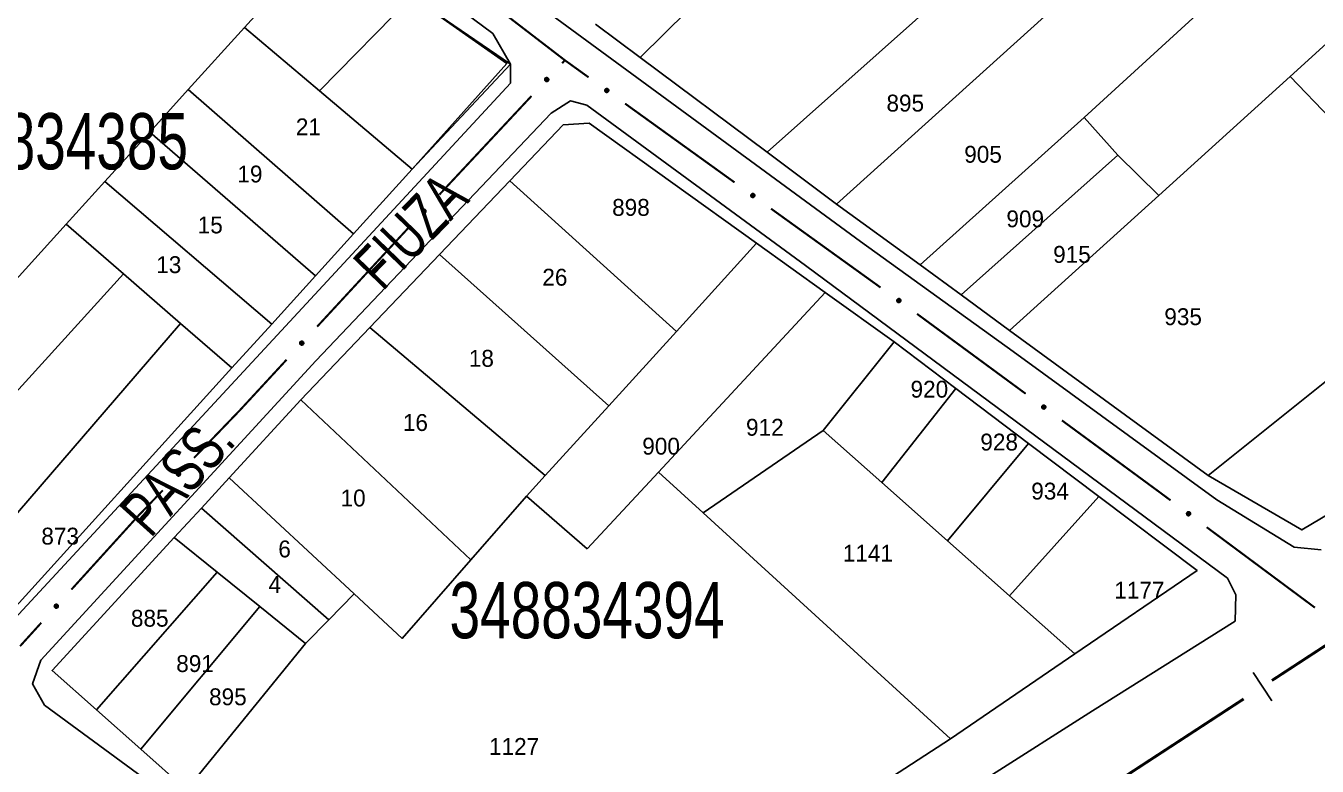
# Model space of a CAD drawing. Extents: x 199577 to 200882, y 4838726 to 4840156.
# Drawn here: x 200475.3 to 200590.2, y 4838995.8 to 4839061.6 of the extents above; entities that cross this region are included whole.
import ezdxf
from ezdxf.enums import TextEntityAlignment as Align

# ---------------------------------------------------------------- set-up
doc = ezdxf.new("R2010")
doc.units = 0
doc.header["$LTSCALE"] = 1.5
doc.header["$MEASUREMENT"] = 0
for name, color, linetype in [('CD_MALHA_LOTES', 7, 'CONTINUOUS'), ('CD_TXT_QUADRA', 2, 'CONTINUOUS'), ('LM-LIM-SETORES-BAIRROS', 250, 'CONTINUOUS'), ('RU-QUADRA', 210, 'CONTINUOUS'), ('SV-EIXO-RUA-PAV', 20, 'CONTINUOUS'), ('SV-RUA-PAVIM', 7, 'CONTINUOUS'), ('SV-TXT-RUA-PAV', 7, 'CONTINUOUS'), ('Th_NmrPorta', 1, 'CONTINUOUS')]:
    doc.layers.add(name, color=color, linetype=linetype)
doc.styles.add('ARIAL', font='ARIAL.SHX')

msp = doc.modelspace()

# ---------------------------------------------------------------- linework, layer by layer
at = {"layer": 'CD_MALHA_LOTES', "linetype": 'Continuous', "flags": 128}
for points in [[(200587.77, 4839057.11), (200621.64, 4839087.9)], [(200541.22, 4839050.38), (200574.1, 4839079.62)], [(200547.41, 4839045.77), (200579.26, 4839074.49)], [(200637.34, 4839071.65), (200651.6, 4839057.25), (200638.03, 4839045.95), (200588.79, 4839016.79), (200580.45, 4839021.62)], [(200529.93, 4839058.79), (200542.59, 4839071.3)], [(200494.73, 4839061.47), (200502.01, 4839069.49)], [(200569.44, 4839053.47), (200587.36, 4839069.88)], [(200501.41, 4839055.84), (200509.61, 4839064.23)], [(200509.61, 4839064.23), (200518.08, 4839058.25), (200509.65, 4839048.87)], [(200489.72, 4839055.94), (200494.73, 4839061.47)], [(200501.41, 4839055.84), (200494.73, 4839061.47)], [(200529.93, 4839058.79), (200525.96, 4839061.75)], [(200541.22, 4839050.38), (200529.93, 4839058.79)], [(200587.77, 4839057.11), (200576.07, 4839046.52)], [(200594.93, 4839049.65), (200587.77, 4839057.11)], [(200486.29, 4839052.17), (200489.72, 4839055.94)], [(200504.42, 4839043.11), (200489.72, 4839055.94)], [(200509.65, 4839048.87), (200501.41, 4839055.84)], [(200554.83, 4839040.35), (200569.44, 4839053.47)], [(200572.43, 4839050.11), (200569.44, 4839053.47)], [(200482.29, 4839047.76), (200486.29, 4839052.17)], [(200501.03, 4839039.37), (200486.29, 4839052.17)], [(200518.33, 4839047.82), (200523.09, 4839052.8), (200525.4, 4839052.95), (200540.29, 4839042.28)], [(200547.41, 4839045.77), (200541.22, 4839050.38)], [(200558.48, 4839037.68), (200572.43, 4839050.11)], [(200576.07, 4839046.52), (200572.43, 4839050.11)], [(200509.65, 4839048.87), (200504.42, 4839043.11)], [(200478.86, 4839043.98), (200482.29, 4839047.76)], [(200497.15, 4839035.09), (200482.29, 4839047.76)], [(200512.08, 4839041.28), (200518.33, 4839047.82)], [(200533.15, 4839034.44), (200518.33, 4839047.82)], [(200562.8, 4839034.52), (200576.07, 4839046.52)], [(200554.83, 4839040.35), (200547.41, 4839045.77)], [(200457.08, 4839019.93), (200478.86, 4839043.98)], [(200483.96, 4839039.56), (200478.86, 4839043.98)], [(200504.42, 4839043.11), (200501.03, 4839039.37)], [(200533.15, 4839034.44), (200540.29, 4839042.28)], [(200540.29, 4839042.28), (200546.39, 4839037.91)], [(200505.88, 4839034.79), (200512.08, 4839041.28)], [(200527.13, 4839027.82), (200512.08, 4839041.28)], [(200462.72, 4839016.22), (200483.96, 4839039.56)], [(200489.04, 4839035.15), (200483.96, 4839039.56)], [(200501.03, 4839039.37), (200497.15, 4839035.09)], [(200558.48, 4839037.68), (200554.83, 4839040.35)], [(200580.45, 4839021.62), (200603.46, 4839040.01)], [(200531.55, 4839021.94), (200546.39, 4839037.91)], [(200546.39, 4839037.91), (200552.53, 4839033.51)], [(200562.8, 4839034.52), (200558.48, 4839037.68)], [(200468.82, 4839011.69), (200489.04, 4839035.15)], [(200493.61, 4839031.19), (200489.04, 4839035.15)], [(200497.15, 4839035.09), (200493.61, 4839031.19)], [(200499.74, 4839028.36), (200505.88, 4839034.79)], [(200521.49, 4839021.63), (200505.88, 4839034.79)], [(200527.13, 4839027.82), (200533.15, 4839034.44)], [(200546.2, 4839025.64), (200552.53, 4839033.51)], [(200552.53, 4839033.51), (200558, 4839029.38)], [(200580.45, 4839021.62), (200562.8, 4839034.52)], [(200493.61, 4839031.19), (200472.96, 4839008.43)], [(200551.44, 4839021), (200558, 4839029.38)], [(200558, 4839029.38), (200564.48, 4839024.49)], [(200493.36, 4839021.42), (200499.74, 4839028.36)], [(200514.86, 4839014.13), (200499.74, 4839028.36)], [(200521.49, 4839021.63), (200527.13, 4839027.82)], [(200535.52, 4839018.31), (200546.2, 4839025.64)], [(200551.44, 4839021), (200546.2, 4839025.64)], [(200557.27, 4839015.83), (200564.48, 4839024.49)], [(200564.48, 4839024.49), (200570.75, 4839019.77)], [(200490.89, 4839018.73), (200493.36, 4839021.42)], [(200504.49, 4839011.1), (200493.36, 4839021.42)], [(200519.81, 4839019.78), (200521.49, 4839021.63)], [(200531.55, 4839021.94), (200525.2, 4839015.11)], [(200535.52, 4839018.31), (200531.55, 4839021.94)], [(200557.27, 4839015.83), (200551.44, 4839021)], [(200519.81, 4839019.78), (200514.86, 4839014.13)], [(200525.2, 4839015.11), (200519.81, 4839019.78)], [(200562.8, 4839010.93), (200570.75, 4839019.77)], [(200570.75, 4839019.77), (200579.47, 4839013.19), (200568.61, 4839005.78)], [(200488.48, 4839016.11), (200490.89, 4839018.73)], [(200502.24, 4839008.81), (200490.89, 4839018.73)], [(200557.54, 4838998.23), (200535.52, 4839018.31)], [(200477.6, 4839004.28), (200488.48, 4839016.11)], [(200492.29, 4839013.04), (200488.48, 4839016.11)], [(200562.8, 4839010.93), (200557.27, 4839015.83)], [(200514.86, 4839014.13), (200508.75, 4839007.15), (200504.49, 4839011.1)], [(200481.55, 4839000.79), (200492.29, 4839013.04)], [(200496.09, 4839009.98), (200492.29, 4839013.04)], [(200504.49, 4839011.1), (200502.24, 4839008.81)], [(200568.61, 4839005.78), (200562.8, 4839010.93)], [(200485.5, 4838997.3), (200496.09, 4839009.98)], [(200500.16, 4839006.69), (200496.09, 4839009.98)], [(200500.16, 4839006.69), (200502.24, 4839008.81)], [(200489.58, 4838993.69), (200500.16, 4839006.69)], [(200568.61, 4839005.78), (200557.54, 4838998.23)], [(200481.55, 4839000.79), (200477.6, 4839004.28)], [(200485.5, 4838997.3), (200481.55, 4839000.79)], [(200557.54, 4838998.23), (200540.87, 4838987.4)], [(200489.58, 4838993.69), (200485.5, 4838997.3)]]:
    msp.add_lwpolyline(points, dxfattribs=at)
at = {"layer": 'LM-LIM-SETORES-BAIRROS', "const_width": 0.25}
for points in [[(200598.697006, 4839011.598557), (200586.133588, 4839003.403404)], [(200583.620905, 4839001.764374), (200571.057487, 4838993.56922)]]:
    msp.add_lwpolyline(points, dxfattribs=at)
at = {"layer": 'LM-LIM-SETORES-BAIRROS'}
msp.add_lwpolyline([(200584.476512, 4839004.113402), (200586.115542, 4839001.600719)], dxfattribs=at)
at = {"layer": 'RU-QUADRA', "linetype": 'Continuous', "flags": 128}
for points in [[(200474.48, 4839089.94), (200479.81, 4839085.87), (200488.32, 4839079.38), (200502.01, 4839069.49), (200509.61, 4839064.23), (200518.38, 4839058.21), (200509.65, 4839048.87), (200504.42, 4839043.11), (200501.03, 4839039.37), (200497.15, 4839035.09), (200493.61, 4839031.19), (200472.96, 4839008.43)], [(200638.03, 4839045.95), (200588.79, 4839016.79), (200580.45, 4839021.62), (200562.8, 4839034.52), (200558.48, 4839037.68), (200554.83, 4839040.35), (200547.41, 4839045.77), (200541.22, 4839050.38), (200529.93, 4839058.79), (200525.96, 4839061.75)], [(200489.58, 4838993.69), (200485.5, 4838997.3), (200481.55, 4839000.79), (200477.6, 4839004.28), (200488.48, 4839016.11), (200490.89, 4839018.73), (200493.36, 4839021.42), (200499.74, 4839028.36), (200505.88, 4839034.79), (200512.08, 4839041.28), (200518.33, 4839047.82), (200523.09, 4839052.8), (200525.4, 4839052.95), (200540.29, 4839042.28), (200546.39, 4839037.91), (200552.53, 4839033.51), (200558, 4839029.38), (200564.48, 4839024.49), (200570.75, 4839019.77), (200579.47, 4839013.19), (200568.61, 4839005.78), (200557.54, 4838998.23), (200540.87, 4838987.4)]]:
    msp.add_lwpolyline(points, dxfattribs=at)
at = {"layer": 'SV-EIXO-RUA-PAV', "const_width": 0.18}
for points in [[(200515.772569, 4839064.277761), (200522.910218, 4839058.795612)], [(200522.910218, 4839058.795612), (200523.23, 4839058.55)], [(200522.986763, 4839058.289785), (200523.23, 4839058.55)], [(200523.23, 4839058.55), (200525.337948, 4839057.033481)], [(200512.060813, 4839046.601174), (200520.255276, 4839055.367632)], [(200528.584964, 4839054.697483), (200538.326012, 4839047.689489)], [(200541.573028, 4839045.353491), (200551.314076, 4839038.345497)], [(200501.186842, 4839034.86424), (200509.333528, 4839043.675115)], [(200554.557454, 4839036.004496), (200564.227781, 4839028.899231)], [(200494.35, 4839027.47), (200498.47128, 4839031.927282)], [(200490.237302, 4839023.198773), (200493.705364, 4839026.800516)], [(200493.705364, 4839026.800516), (200494.35, 4839027.47)], [(200567.451223, 4839026.530809), (200575.509828, 4839020.609755)], [(200485.27, 4839018.04), (200487.462853, 4839020.317379)], [(200575.509828, 4839020.609755), (200576.19, 4839020.11)], [(200576.19, 4839020.11), (200577.117939, 4839019.420658)], [(200479.329926, 4839011.49518), (200484.706469, 4839017.419097)], [(200484.706469, 4839017.419097), (200485.27, 4839018.04)], [(200580.328889, 4839017.035328), (200589.961739, 4839009.879337)], [(200474.76, 4839006.46), (200476.641655, 4839008.533222)]]:
    msp.add_lwpolyline(points, dxfattribs=at)
at = {"layer": 'SV-EIXO-RUA-PAV'}
for points in [[(200521.442486, 4839056.798915), (200521.440145, 4839056.847767), (200521.448123, 4839056.890232), (200521.464971, 4839056.923735), (200521.487578, 4839056.949458), (200521.513671, 4839056.97317), (200521.545252, 4839056.991271), (200521.584754, 4839057.003598), (200521.633743, 4839057.00629), (200521.676707, 4839056.995259), (200521.710437, 4839056.980499), (200521.738617, 4839056.958469), (200521.761227, 4839056.932735), (200521.778945, 4839056.899309), (200521.791046, 4839056.859156), (200521.792561, 4839056.80983), (200521.784454, 4839056.768252), (200521.767307, 4839056.736274), (200521.744981, 4839056.708084), (200521.718052, 4839056.684196), (200521.686949, 4839056.666606), (200521.646499, 4839056.654494), (200521.597794, 4839056.653644), (200521.556233, 4839056.661256), (200521.524023, 4839056.67795), (200521.496765, 4839056.700555), (200521.472665, 4839056.726437), (200521.453146, 4839056.757425), (200521.442486, 4839056.798915)], [(200526.909109, 4839056.03875), (200526.957263, 4839056.047309), (200527.000399, 4839056.044819), (200527.035779, 4839056.032387), (200527.064178, 4839056.013249), (200527.091027, 4839055.990398), (200527.113013, 4839055.961387), (200527.130283, 4839055.923782), (200527.139209, 4839055.875538), (200527.133754, 4839055.831517), (200527.123421, 4839055.796179), (200527.10517, 4839055.765416), (200527.082534, 4839055.739706), (200527.051644, 4839055.717864), (200527.013364, 4839055.700735), (200526.964636, 4839055.692934), (200526.922363, 4839055.695665), (200526.888458, 4839055.708589), (200526.857648, 4839055.727133), (200526.830517, 4839055.750791), (200526.809099, 4839055.779393), (200526.791921, 4839055.817966), (200526.784859, 4839055.866163), (200526.787102, 4839055.908356), (200526.799546, 4839055.942434), (200526.818486, 4839055.972356), (200526.841078, 4839055.999563), (200526.869321, 4839056.022879), (200526.909109, 4839056.03875)], [(200539.897174, 4839046.694758), (200539.945327, 4839046.703318), (200539.988463, 4839046.700827), (200540.023843, 4839046.688395), (200540.052243, 4839046.669257), (200540.079091, 4839046.646406), (200540.101078, 4839046.617395), (200540.118348, 4839046.57979), (200540.127273, 4839046.531546), (200540.121818, 4839046.487525), (200540.111486, 4839046.452187), (200540.093235, 4839046.421424), (200540.070599, 4839046.395714), (200540.039708, 4839046.373872), (200540.001429, 4839046.356743), (200539.9527, 4839046.348942), (200539.910428, 4839046.351673), (200539.876522, 4839046.364597), (200539.845712, 4839046.383141), (200539.818581, 4839046.406799), (200539.797163, 4839046.435401), (200539.779986, 4839046.473974), (200539.772924, 4839046.522171), (200539.775166, 4839046.564364), (200539.78761, 4839046.598442), (200539.80655, 4839046.628364), (200539.829142, 4839046.655572), (200539.857385, 4839046.678887), (200539.897174, 4839046.694758)], [(200510.516536, 4839045.110304), (200510.514195, 4839045.159156), (200510.522173, 4839045.201621), (200510.539021, 4839045.235124), (200510.561629, 4839045.260847), (200510.587721, 4839045.284559), (200510.619303, 4839045.302661), (200510.658805, 4839045.314987), (200510.707794, 4839045.31768), (200510.750758, 4839045.306648), (200510.784487, 4839045.291888), (200510.812667, 4839045.269858), (200510.835277, 4839045.244125), (200510.852995, 4839045.210698), (200510.865097, 4839045.170545), (200510.866611, 4839045.121219), (200510.858505, 4839045.079641), (200510.841358, 4839045.047663), (200510.819031, 4839045.019473), (200510.792103, 4839044.995585), (200510.760999, 4839044.977995), (200510.720549, 4839044.965884), (200510.671845, 4839044.965033), (200510.630284, 4839044.972645), (200510.598074, 4839044.989339), (200510.570815, 4839045.011944), (200510.546715, 4839045.037826), (200510.527197, 4839045.068814), (200510.516536, 4839045.110304)], [(200552.885238, 4839037.350766), (200552.933392, 4839037.359326), (200552.976528, 4839037.356836), (200553.011907, 4839037.344404), (200553.040307, 4839037.325266), (200553.067156, 4839037.302414), (200553.089142, 4839037.273403), (200553.106412, 4839037.235798), (200553.115338, 4839037.187554), (200553.109882, 4839037.143533), (200553.09955, 4839037.108195), (200553.081299, 4839037.077433), (200553.058663, 4839037.051722), (200553.027773, 4839037.029881), (200552.989493, 4839037.012751), (200552.940764, 4839037.00495), (200552.898492, 4839037.007682), (200552.864587, 4839037.020605), (200552.833776, 4839037.039149), (200552.806645, 4839037.062807), (200552.785227, 4839037.091409), (200552.76805, 4839037.129982), (200552.760988, 4839037.178179), (200552.763231, 4839037.220372), (200552.775675, 4839037.25445), (200552.794614, 4839037.284372), (200552.817207, 4839037.31158), (200552.845449, 4839037.334895), (200552.885238, 4839037.350766)], [(200499.650692, 4839033.364998), (200499.648086, 4839033.413837), (200499.655832, 4839033.456344), (200499.672498, 4839033.489938), (200499.694965, 4839033.515784), (200499.720929, 4839033.539637), (200499.752411, 4839033.55791), (200499.791845, 4839033.570452), (200499.840819, 4839033.57341), (200499.883843, 4839033.562612), (200499.917652, 4839033.548036), (200499.945951, 4839033.52616), (200499.9687, 4839033.500549), (200499.9866, 4839033.467219), (200499.99892, 4839033.427132), (200500.000703, 4839033.377815), (200499.992822, 4839033.336194), (200499.975849, 4839033.304124), (200499.953676, 4839033.275813), (200499.926878, 4839033.251779), (200499.895871, 4839033.23402), (200499.855487, 4839033.221689), (200499.806788, 4839033.220574), (200499.765186, 4839033.22796), (200499.732886, 4839033.244478), (200499.705505, 4839033.266935), (200499.681264, 4839033.292685), (200499.661578, 4839033.323567), (200499.650692, 4839033.364998)], [(200565.788895, 4839027.888804), (200565.837132, 4839027.89688), (200565.88024, 4839027.893958), (200565.915494, 4839027.881172), (200565.9437, 4839027.861751), (200565.970319, 4839027.838631), (200565.992013, 4839027.809401), (200566.008905, 4839027.771625), (200566.017347, 4839027.723294), (200566.011451, 4839027.67933), (200566.000765, 4839027.644097), (200565.982207, 4839027.613519), (200565.959314, 4839027.588037), (200565.928206, 4839027.566506), (200565.889757, 4839027.549761), (200565.840953, 4839027.542449), (200565.79871, 4839027.545604), (200565.764935, 4839027.558866), (200565.734313, 4839027.577718), (200565.70742, 4839027.601647), (200565.68629, 4839027.630462), (200565.6695, 4839027.669205), (200565.662921, 4839027.717471), (200565.665587, 4839027.759639), (200565.678372, 4839027.793591), (200565.69761, 4839027.823321), (200565.720474, 4839027.850301), (200565.748949, 4839027.873332), (200565.788895, 4839027.888804)], [(200488.671123, 4839021.730929), (200488.669505, 4839021.779811), (200488.678111, 4839021.822153), (200488.695453, 4839021.855403), (200488.718439, 4839021.880789), (200488.74488, 4839021.904111), (200488.776726, 4839021.921743), (200488.816406, 4839021.933484), (200488.865429, 4839021.935451), (200488.908225, 4839021.923784), (200488.941733, 4839021.908526), (200488.969583, 4839021.886082), (200488.99181, 4839021.860016), (200489.009031, 4839021.826331), (200489.020537, 4839021.786003), (200489.021321, 4839021.73666), (200489.0126, 4839021.695207), (200488.994981, 4839021.663487), (200488.97224, 4839021.63563), (200488.94496, 4839021.612144), (200488.9136, 4839021.595015), (200488.872975, 4839021.583504), (200488.824263, 4839021.583375), (200488.78282, 4839021.591602), (200488.75086, 4839021.60877), (200488.72394, 4839021.631777), (200488.700225, 4839021.658012), (200488.681168, 4839021.689287), (200488.671123, 4839021.730929)], [(200578.673721, 4839018.40204), (200578.722, 4839018.409863), (200578.765093, 4839018.406714), (200578.800278, 4839018.393743), (200578.828382, 4839018.374174), (200578.854879, 4839018.350915), (200578.876419, 4839018.321571), (200578.893113, 4839018.283707), (200578.9013, 4839018.235332), (200578.895173, 4839018.191399), (200578.884302, 4839018.156223), (200578.865584, 4839018.125743), (200578.842557, 4839018.100382), (200578.811337, 4839018.079015), (200578.7728, 4839018.062472), (200578.723958, 4839018.055416), (200578.681732, 4839018.058793), (200578.648028, 4839018.072233), (200578.617505, 4839018.091246), (200578.590738, 4839018.115315), (200578.56976, 4839018.144242), (200578.553174, 4839018.183072), (200578.546849, 4839018.231372), (200578.549736, 4839018.273525), (200578.562699, 4839018.307409), (200578.582094, 4839018.337038), (200578.605099, 4839018.363898), (200578.633694, 4839018.386779), (200578.673721, 4839018.40204)], [(200477.807714, 4839009.981789), (200477.804656, 4839010.030601), (200477.812009, 4839010.073179), (200477.828363, 4839010.106926), (200477.85059, 4839010.132978), (200477.876332, 4839010.15707), (200477.907644, 4839010.175634), (200477.94696, 4839010.18854), (200477.995905, 4839010.191951), (200478.039026, 4839010.181552), (200478.072969, 4839010.167289), (200478.101469, 4839010.145675), (200478.124455, 4839010.120277), (200478.142662, 4839010.087114), (200478.155352, 4839010.047143), (200478.157591, 4839009.997844), (200478.150096, 4839009.956152), (200478.13342, 4839009.923926), (200478.11151, 4839009.895411), (200478.084936, 4839009.87113), (200478.054094, 4839009.853084), (200478.013826, 4839009.84038), (200477.965139, 4839009.838815), (200477.923471, 4839009.845816), (200477.891019, 4839009.862034), (200477.863432, 4839009.884237), (200477.838954, 4839009.909762), (200477.818983, 4839009.94046), (200477.807714, 4839009.981789)]]:
    msp.add_lwpolyline(points, close=True, dxfattribs=at)
for points in [[(200521.440145, 4839056.847767), (200521.545252, 4839056.991271)], [(200521.442292, 4839056.825577), (200521.560261, 4839056.991745)], [(200521.442486, 4839056.798915), (200521.584754, 4839057.003598)], [(200521.444588, 4839056.871994), (200521.524137, 4839056.97508)], [(200521.448123, 4839056.890232), (200521.513671, 4839056.97317)], [(200521.449704, 4839056.777556), (200521.608216, 4839057.001085)], [(200521.453146, 4839056.757425), (200521.633743, 4839057.00629)], [(200521.466239, 4839056.74529), (200521.651773, 4839056.997727)], [(200521.472665, 4839056.726437), (200521.676707, 4839056.995259)], [(200521.486501, 4839056.717011), (200521.688872, 4839056.985462)], [(200521.496765, 4839056.700555), (200521.710437, 4839056.980499)], [(200521.512483, 4839056.690856), (200521.725235, 4839056.966415)], [(200521.524023, 4839056.67795), (200521.738617, 4839056.958469)], [(200521.54306, 4839056.671613), (200521.748227, 4839056.943055)], [(200521.556233, 4839056.661256), (200521.761227, 4839056.932735)], [(200521.579228, 4839056.658352), (200521.767622, 4839056.911851)], [(200521.597794, 4839056.653644), (200521.778945, 4839056.899309)], [(200521.623651, 4839056.657919), (200521.78329, 4839056.876659)], [(200521.646499, 4839056.654494), (200521.791046, 4839056.859156)], [(200521.668746, 4839056.666198), (200521.786845, 4839056.828508)], [(200521.686949, 4839056.666606), (200521.792561, 4839056.80983)], [(200521.705, 4839056.679005), (200521.784484, 4839056.78402)], [(200521.718052, 4839056.684196), (200521.784454, 4839056.768252)], [(200526.784859, 4839055.866163), (200527.051644, 4839055.717864)], [(200526.787102, 4839055.908356), (200527.082534, 4839055.739706)], [(200526.787157, 4839055.885179), (200527.062637, 4839055.730695)], [(200526.791921, 4839055.817966), (200527.013364, 4839055.700735)], [(200526.792401, 4839055.841064), (200527.029734, 4839055.710662)], [(200526.795692, 4839055.922744), (200527.09111, 4839055.753916)], [(200526.799546, 4839055.942434), (200527.10517, 4839055.765416)], [(200526.80637, 4839055.797395), (200526.982431, 4839055.700988)], [(200526.809099, 4839055.779393), (200526.964636, 4839055.692934)], [(200526.810873, 4839055.955527), (200527.111342, 4839055.779703)], [(200526.818486, 4839055.972356), (200527.123421, 4839055.796179)], [(200526.823702, 4839055.763073), (200526.938006, 4839055.697649)], [(200526.830517, 4839055.750791), (200526.922363, 4839055.695665)], [(200526.833496, 4839055.984637), (200527.125591, 4839055.8182)], [(200526.841078, 4839055.999563), (200527.133754, 4839055.831517)], [(200526.858956, 4839056.008344), (200527.133018, 4839055.856562)], [(200526.869321, 4839056.022879), (200527.139209, 4839055.875538)], [(200526.888847, 4839056.028863), (200527.130787, 4839055.900191)], [(200526.909109, 4839056.03875), (200527.130283, 4839055.923782)], [(200526.935528, 4839056.042346), (200527.115399, 4839055.946561)], [(200526.957263, 4839056.047309), (200527.113013, 4839055.961387)], [(200526.981859, 4839056.045996), (200527.094258, 4839055.980261)], [(200527.000399, 4839056.044819), (200527.091027, 4839055.990398)], [(200539.772924, 4839046.522171), (200540.039708, 4839046.373872)], [(200539.775166, 4839046.564364), (200540.070599, 4839046.395714)], [(200539.775222, 4839046.541187), (200540.050702, 4839046.386704)], [(200539.779986, 4839046.473974), (200540.001429, 4839046.356743)], [(200539.780465, 4839046.497072), (200540.017798, 4839046.36667)], [(200539.783756, 4839046.578752), (200540.079174, 4839046.409925)], [(200539.78761, 4839046.598442), (200540.093235, 4839046.421424)], [(200539.794434, 4839046.453403), (200539.970496, 4839046.356996)], [(200539.797163, 4839046.435401), (200539.9527, 4839046.348942)], [(200539.798937, 4839046.611535), (200540.099407, 4839046.435711)], [(200539.80655, 4839046.628364), (200540.111486, 4839046.452187)], [(200539.811766, 4839046.419081), (200539.92607, 4839046.353658)], [(200539.818581, 4839046.406799), (200539.910428, 4839046.351673)], [(200539.82156, 4839046.640645), (200540.113655, 4839046.474208)], [(200539.829142, 4839046.655572), (200540.121818, 4839046.487525)], [(200539.847021, 4839046.664352), (200540.121082, 4839046.51257)], [(200539.857385, 4839046.678887), (200540.127273, 4839046.531546)], [(200539.876912, 4839046.684872), (200540.118851, 4839046.556199)], [(200539.897174, 4839046.694758), (200540.118348, 4839046.57979)], [(200539.923593, 4839046.698355), (200540.103463, 4839046.602569)], [(200539.945327, 4839046.703318), (200540.101078, 4839046.617395)], [(200539.969923, 4839046.702004), (200540.082322, 4839046.636269)], [(200539.988463, 4839046.700827), (200540.079091, 4839046.646406)], [(200510.514195, 4839045.159156), (200510.619303, 4839045.302661)], [(200510.516342, 4839045.136966), (200510.634311, 4839045.303134)], [(200510.516536, 4839045.110304), (200510.658805, 4839045.314987)], [(200510.518639, 4839045.183383), (200510.598188, 4839045.286469)], [(200510.522173, 4839045.201621), (200510.587721, 4839045.284559)], [(200510.523754, 4839045.088945), (200510.682267, 4839045.312474)], [(200510.527197, 4839045.068814), (200510.707794, 4839045.31768)], [(200510.540289, 4839045.056679), (200510.725824, 4839045.309116)], [(200510.546715, 4839045.037826), (200510.750758, 4839045.306648)], [(200510.560551, 4839045.0284), (200510.762923, 4839045.296851)], [(200510.570815, 4839045.011944), (200510.784487, 4839045.291888)], [(200510.586534, 4839045.002245), (200510.799285, 4839045.277804)], [(200510.598074, 4839044.989339), (200510.812667, 4839045.269858)], [(200510.617111, 4839044.983002), (200510.822278, 4839045.254444)], [(200510.630284, 4839044.972645), (200510.835277, 4839045.244125)], [(200510.653278, 4839044.969741), (200510.841673, 4839045.22324)], [(200510.671845, 4839044.965033), (200510.852995, 4839045.210698)], [(200510.697701, 4839044.969308), (200510.857341, 4839045.188048)], [(200510.720549, 4839044.965884), (200510.865097, 4839045.170545)], [(200510.742797, 4839044.977587), (200510.860896, 4839045.139897)], [(200510.760999, 4839044.977995), (200510.866611, 4839045.121219)], [(200510.77905, 4839044.990394), (200510.858534, 4839045.095409)], [(200510.792103, 4839044.995585), (200510.858505, 4839045.079641)], [(200552.760988, 4839037.178179), (200553.027773, 4839037.029881)], [(200552.763231, 4839037.220372), (200553.058663, 4839037.051722)], [(200552.763286, 4839037.197195), (200553.038766, 4839037.042712)], [(200552.76805, 4839037.129982), (200552.989493, 4839037.012751)], [(200552.768529, 4839037.15308), (200553.005863, 4839037.022678)], [(200552.771821, 4839037.23476), (200553.067238, 4839037.065933)], [(200552.775675, 4839037.25445), (200553.081299, 4839037.077433)], [(200552.782498, 4839037.109411), (200552.95856, 4839037.013004)], [(200552.785227, 4839037.091409), (200552.940764, 4839037.00495)], [(200552.787001, 4839037.267543), (200553.087471, 4839037.09172)], [(200552.794614, 4839037.284372), (200553.09955, 4839037.108195)], [(200552.79983, 4839037.07509), (200552.914134, 4839037.009666)], [(200552.806645, 4839037.062807), (200552.898492, 4839037.007682)], [(200552.809625, 4839037.296653), (200553.101719, 4839037.130217)], [(200552.817207, 4839037.31158), (200553.109882, 4839037.143533)], [(200552.835085, 4839037.32036), (200553.109146, 4839037.168578)], [(200552.845449, 4839037.334895), (200553.115338, 4839037.187554)], [(200552.864976, 4839037.34088), (200553.106915, 4839037.212207)], [(200552.885238, 4839037.350766), (200553.106412, 4839037.235798)], [(200552.911657, 4839037.354363), (200553.091528, 4839037.258578)], [(200552.933392, 4839037.359326), (200553.089142, 4839037.273403)], [(200552.957987, 4839037.358012), (200553.070387, 4839037.292278)], [(200552.976528, 4839037.356836), (200553.067156, 4839037.302414)], [(200499.648086, 4839033.413837), (200499.752411, 4839033.55791)], [(200499.650353, 4839033.391659), (200499.767417, 4839033.558465)], [(200499.650692, 4839033.364998), (200499.791845, 4839033.570452)], [(200499.652397, 4839033.438087), (200499.731384, 4839033.541604)], [(200499.655832, 4839033.456344), (200499.720929, 4839033.539637)], [(200499.658026, 4839033.343679), (200499.815321, 4839033.568066)], [(200499.661578, 4839033.323567), (200499.840819, 4839033.57341)], [(200499.674736, 4839033.311503), (200499.858895, 4839033.564945)], [(200499.681264, 4839033.292685), (200499.883843, 4839033.562612)], [(200499.695151, 4839033.283334), (200499.896061, 4839033.552882)], [(200499.705505, 4839033.266935), (200499.917652, 4839033.548036)], [(200499.721276, 4839033.257321), (200499.932526, 4839033.534033)], [(200499.732886, 4839033.244478), (200499.945951, 4839033.52616)], [(200499.751957, 4839033.238245), (200499.955645, 4839033.510798)], [(200499.765186, 4839033.22796), (200499.9687, 4839033.500549)], [(200499.788196, 4839033.22518), (200499.97521, 4839033.479699)], [(200499.806788, 4839033.220574), (200499.9866, 4839033.467219)], [(200499.832621, 4839033.224989), (200499.991069, 4839033.444593)], [(200499.855487, 4839033.221689), (200499.99892, 4839033.427132)], [(200499.87767, 4839033.233513), (200499.994885, 4839033.396463)], [(200499.895871, 4839033.23402), (200500.000703, 4839033.377815)], [(200499.913854, 4839033.246517), (200499.992766, 4839033.351962)], [(200499.926878, 4839033.251779), (200499.992822, 4839033.336194)], [(200565.66541, 4839027.736463), (200565.939328, 4839027.579226)], [(200565.665587, 4839027.759639), (200565.959314, 4839027.588037)], [(200565.67432, 4839027.77394), (200565.968031, 4839027.602161)], [(200565.678372, 4839027.793591), (200565.982207, 4839027.613519)], [(200565.689829, 4839027.80657), (200565.988522, 4839027.627744)], [(200565.69761, 4839027.823321), (200566.000765, 4839027.644097)], [(200565.712743, 4839027.835451), (200566.003155, 4839027.666096)], [(200565.720474, 4839027.850301), (200566.011451, 4839027.67933)], [(200565.738439, 4839027.858902), (200566.010966, 4839027.704381)], [(200565.748949, 4839027.873332), (200566.017347, 4839027.723294)], [(200565.768535, 4839027.879121), (200566.009172, 4839027.74803)], [(200565.788895, 4839027.888804), (200566.008905, 4839027.771625)], [(200565.815348, 4839027.892136), (200565.99425, 4839027.794553)], [(200565.837132, 4839027.89688), (200565.992013, 4839027.809401)], [(200565.861713, 4839027.895321), (200565.973448, 4839027.828463)], [(200565.88024, 4839027.893958), (200565.970319, 4839027.838631)], [(200565.662921, 4839027.717471), (200565.928206, 4839027.566506)], [(200565.6695, 4839027.669205), (200565.889757, 4839027.549761)], [(200565.670211, 4839027.692297), (200565.906225, 4839027.559524)], [(200565.683741, 4839027.648491), (200565.858828, 4839027.550324)], [(200565.68629, 4839027.630462), (200565.840953, 4839027.542449)], [(200565.700729, 4839027.613997), (200565.814371, 4839027.547431)], [(200565.70742, 4839027.601647), (200565.79871, 4839027.545604)], [(200488.669505, 4839021.779811), (200488.776726, 4839021.921743)], [(200488.671123, 4839021.730929), (200488.816406, 4839021.933484)], [(200488.671324, 4839021.757591), (200488.79174, 4839021.921994)], [(200488.674307, 4839021.803969), (200488.755373, 4839021.905866)], [(200488.678024, 4839021.709466), (200488.839828, 4839021.930624)], [(200488.678111, 4839021.822153), (200488.74488, 4839021.904111)], [(200488.681168, 4839021.689287), (200488.865429, 4839021.935451)], [(200488.694079, 4839021.676959), (200488.88333, 4839021.926621)], [(200488.700225, 4839021.658012), (200488.908225, 4839021.923784)], [(200488.71392, 4839021.648383), (200488.920244, 4839021.913809)], [(200488.72394, 4839021.631777), (200488.941733, 4839021.908526)], [(200488.739513, 4839021.621846), (200488.956321, 4839021.894225)], [(200488.75086, 4839021.60877), (200488.969583, 4839021.886082)], [(200488.769801, 4839021.602153), (200488.978965, 4839021.870527)], [(200488.78282, 4839021.591602), (200488.99181, 4839021.860016)], [(200488.805768, 4839021.588357), (200488.997896, 4839021.839039)], [(200488.824263, 4839021.583375), (200489.009031, 4839021.826331)], [(200488.850181, 4839021.587267), (200489.013041, 4839021.803619)], [(200488.872975, 4839021.583504), (200489.020537, 4839021.786003)], [(200488.895393, 4839021.594877), (200489.015882, 4839021.755421)], [(200488.9136, 4839021.595015), (200489.021321, 4839021.73666)], [(200488.931833, 4839021.607147), (200489.012863, 4839021.710972)], [(200488.94496, 4839021.612144), (200489.0126, 4839021.695207)], [(200578.546849, 4839018.231372), (200578.811337, 4839018.079015)], [(200578.549437, 4839018.25035), (200578.822525, 4839018.091676)], [(200578.549736, 4839018.273525), (200578.842557, 4839018.100382)], [(200578.553174, 4839018.183072), (200578.7728, 4839018.062472)], [(200578.554006, 4839018.20616), (200578.78932, 4839018.072148)], [(200578.558545, 4839018.28778), (200578.851349, 4839018.11446)], [(200578.562699, 4839018.307409), (200578.865584, 4839018.125743)], [(200578.567306, 4839018.162283), (200578.741875, 4839018.063198)], [(200578.56976, 4839018.144242), (200578.723958, 4839018.055416)], [(200578.574224, 4839018.320328), (200578.871973, 4839018.139934)], [(200578.582094, 4839018.337038), (200578.884302, 4839018.156223)], [(200578.584112, 4839018.127701), (200578.697403, 4839018.060538)], [(200578.590738, 4839018.115315), (200578.681732, 4839018.058793)], [(200578.59729, 4839018.349089), (200578.886808, 4839018.178209)], [(200578.605099, 4839018.363898), (200578.895173, 4839018.191399)], [(200578.623109, 4839018.372404), (200578.89482, 4839018.216453)], [(200578.633694, 4839018.386779), (200578.9013, 4839018.235332)], [(200578.65331, 4839018.392465), (200578.893256, 4839018.260111)], [(200578.673721, 4839018.40204), (200578.893113, 4839018.283707)], [(200578.700192, 4839018.405233), (200578.878578, 4839018.306711)], [(200578.722, 4839018.409863), (200578.876419, 4839018.321571)], [(200578.746573, 4839018.408174), (200578.857955, 4839018.34073)], [(200578.765093, 4839018.406714), (200578.854879, 4839018.350915)], [(200477.804656, 4839010.030601), (200477.907644, 4839010.175634)], [(200477.807128, 4839010.008445), (200477.922644, 4839010.176327)], [(200477.807714, 4839009.981789), (200477.94696, 4839010.18854)], [(200477.808743, 4839010.054891), (200477.886769, 4839010.159134)], [(200477.812009, 4839010.073179), (200477.876332, 4839010.15707)], [(200477.815245, 4839009.960538), (200477.970457, 4839010.186371)], [(200477.818983, 4839009.94046), (200477.995905, 4839010.191951)], [(200477.832252, 4839009.928518), (200478.014058, 4839010.183653)], [(200477.838954, 4839009.909762), (200478.039026, 4839010.181552)], [(200477.852927, 4839009.90054), (200478.051334, 4839010.171935)], [(200477.863432, 4839009.884237), (200478.072969, 4839010.167289)], [(200477.879291, 4839009.874769), (200478.087972, 4839010.153424)], [(200477.891019, 4839009.862034), (200478.101469, 4839010.145675)], [(200477.910147, 4839009.855978), (200478.111305, 4839010.130404)], [(200477.923471, 4839009.845816), (200478.124455, 4839010.120277)], [(200477.946505, 4839009.843249), (200478.131157, 4839010.099488)], [(200477.965139, 4839009.838815), (200478.142662, 4839010.087114)], [(200477.990931, 4839009.843469), (200478.14734, 4839010.06453)], [(200478.013826, 4839009.84038), (200478.155352, 4839010.047143)], [(200478.035899, 4839009.852409), (200478.151601, 4839010.016437)], [(200478.054094, 4839009.853084), (200478.157591, 4839009.997844)], [(200478.071961, 4839009.865748), (200478.149894, 4839009.971918)], [(200478.084936, 4839009.87113), (200478.150096, 4839009.956152)]]:
    msp.add_lwpolyline(points, dxfattribs=at)
at = {"layer": 'SV-RUA-PAVIM', "linetype": 'Continuous'}
msp.add_polyline3d([(200590.51, 4839015.02, 4.61), (200588.1, 4839015.25, 4.62), (200581.23, 4839019.46, 4.24), (200563.12, 4839032.65, 3.89), (200549.52, 4839042.45, 3.74), (200508.41, 4839072.6, 3.81), (200508.21, 4839073.28, 3.81), (200508.51, 4839074.3, 3.81), (200544.97, 4839109.46, 4.02), (200541.28, 4839112.52, 3.84), (200506.06, 4839076.26, 3.63), (200505.28, 4839075.97, 3.64), (200504.25, 4839076.13, 3.63), (200487.33, 4839088.5, 3.66), (200455.04, 4839112.35, 3.79), (200454.39, 4839113.81, 3.83), (200454.76, 4839115.21, 3.86), (200465.11, 4839126.15, 4.08), (200522.32, 4839186.35, 5.21), (200523.43, 4839186.79, 5.24), (200524.78, 4839186.73, 5.25), (200563.52, 4839150.08, 5.12), (200576.39, 4839137.22, 5.08), (200619.84, 4839092.86, 5.33)], dxfattribs=at)
for points in [[(200460.32, 4839013.1, 3.27), (200469.6, 4839007.02, 3.25), (200471.1, 4839006.69, 3.32), (200472.76, 4839007.3, 3.33), (200518.38, 4839056.51, 3.78), (200518.38, 4839058.21, 3.78), (200516.83, 4839060.92, 3.78), (200497.57, 4839075.2, 3.72), (200469.47, 4839096.27, 3.72), (200450.75, 4839109.69, 3.95), (200449.52, 4839109.63, 3.95), (200448.34, 4839108.78, 3.95), (200424.88, 4839084.54, 3.77), (200401.32, 4839059.86, 3.51), (200401, 4839057.78, 3.51), (200402.61, 4839055.13, 3.44), (200424.04, 4839039.63, 3.34), (200442.72, 4839026.04, 3.4)], [(200501.07, 4839031.83, 3.48), (200522.02, 4839053.84, 3.7), (200523.72, 4839054.93, 3.7), (200525.17, 4839054.57, 3.7), (200544.65, 4839040.31, 3.77), (200582.19, 4839012.5, 4.27), (200582.93, 4839011.03, 4.33), (200582.87, 4839008.68, 4.36), (200570.16, 4839000.7, 4.36), (200533.29, 4838977.23, 3.66), (200530.63, 4838975.87, 3.65), (200528.75, 4838975.02, 3.55), (200519.81, 4838972.04, 3.4), (200518.04, 4838971.85, 3.37), (200516.18, 4838972.37, 3.25), (200511.47, 4838975.84, 3.21), (200476.94, 4839001.22, 3.29), (200475.87, 4839003.11, 3.29), (200476.61, 4839005.22, 3.29)]]:
    msp.add_polyline3d(points, close=True, dxfattribs=at)

# ---------------------------------------------------------------- texts
at = {"layer": 'CD_TXT_QUADRA', "style": 'ARIAL', "width": 0.7}
for s, p in [('348834385', (200465.23, 4839048.85)), ('348834394', (200512.97, 4839007.16))]:
    msp.add_text(s, height=5, dxfattribs=at).set_placement(p)
at = {"layer": 'SV-TXT-RUA-PAV', "style": 'ARIAL', "width": 0.7}
for s, rotation, p in [('FIUZA', 46, (200507.02, 4839037.94)), ('PASS.', 48, (200486.38, 4839015.99))]:
    msp.add_text(s, height=4, rotation=rotation, dxfattribs=at).set_placement(p)
at = {"layer": 'Th_NmrPorta', "color": 1}
for s, p in [('895', (200551.84134, 4839054.739825)), ('21', (200499.29375, 4839052.626558)), ('905', (200558.76134, 4839050.189825)), ('19', (200494.09375, 4839048.436558)), ('898', (200527.434517, 4839045.469695)), ('909', (200562.51134, 4839044.449825)), ('15', (200490.56375, 4839043.906558)), ('915', (200566.67134, 4839041.289825)), ('13', (200486.87375, 4839040.376558)), ('26', (200521.224517, 4839039.259695)), ('935', (200576.56134, 4839035.749825)), ('18', (200514.684517, 4839032.049695)), ('920', (200553.983442, 4839029.30375)), ('16', (200508.814517, 4839026.339695)), ('912', (200539.347015, 4839025.917344)), ('900', (200530.117015, 4839024.237344)), ('928', (200560.193442, 4839024.60375)), ('934', (200564.723442, 4839020.24375)), ('10', (200503.274517, 4839019.629695)), ('873', (200476.652437, 4839016.239993)), ('6', (200497.734517, 4839015.099695)), ('1141', (200547.955842, 4839014.720094)), ('4', (200496.86375, 4839011.946558)), ('1177', (200572.109, 4839011.434558)), ('885', (200484.622437, 4839008.939993)), ('891', (200488.652437, 4839004.909993)), ('895', (200491.573442, 4839001.95375)), ('1127', (200516.480366, 4838997.539086))]:
    msp.add_text(s, height=1.5, dxfattribs=at).set_placement(p, align=Align.MIDDLE_LEFT)

doc.saveas('drawing.dxf')
